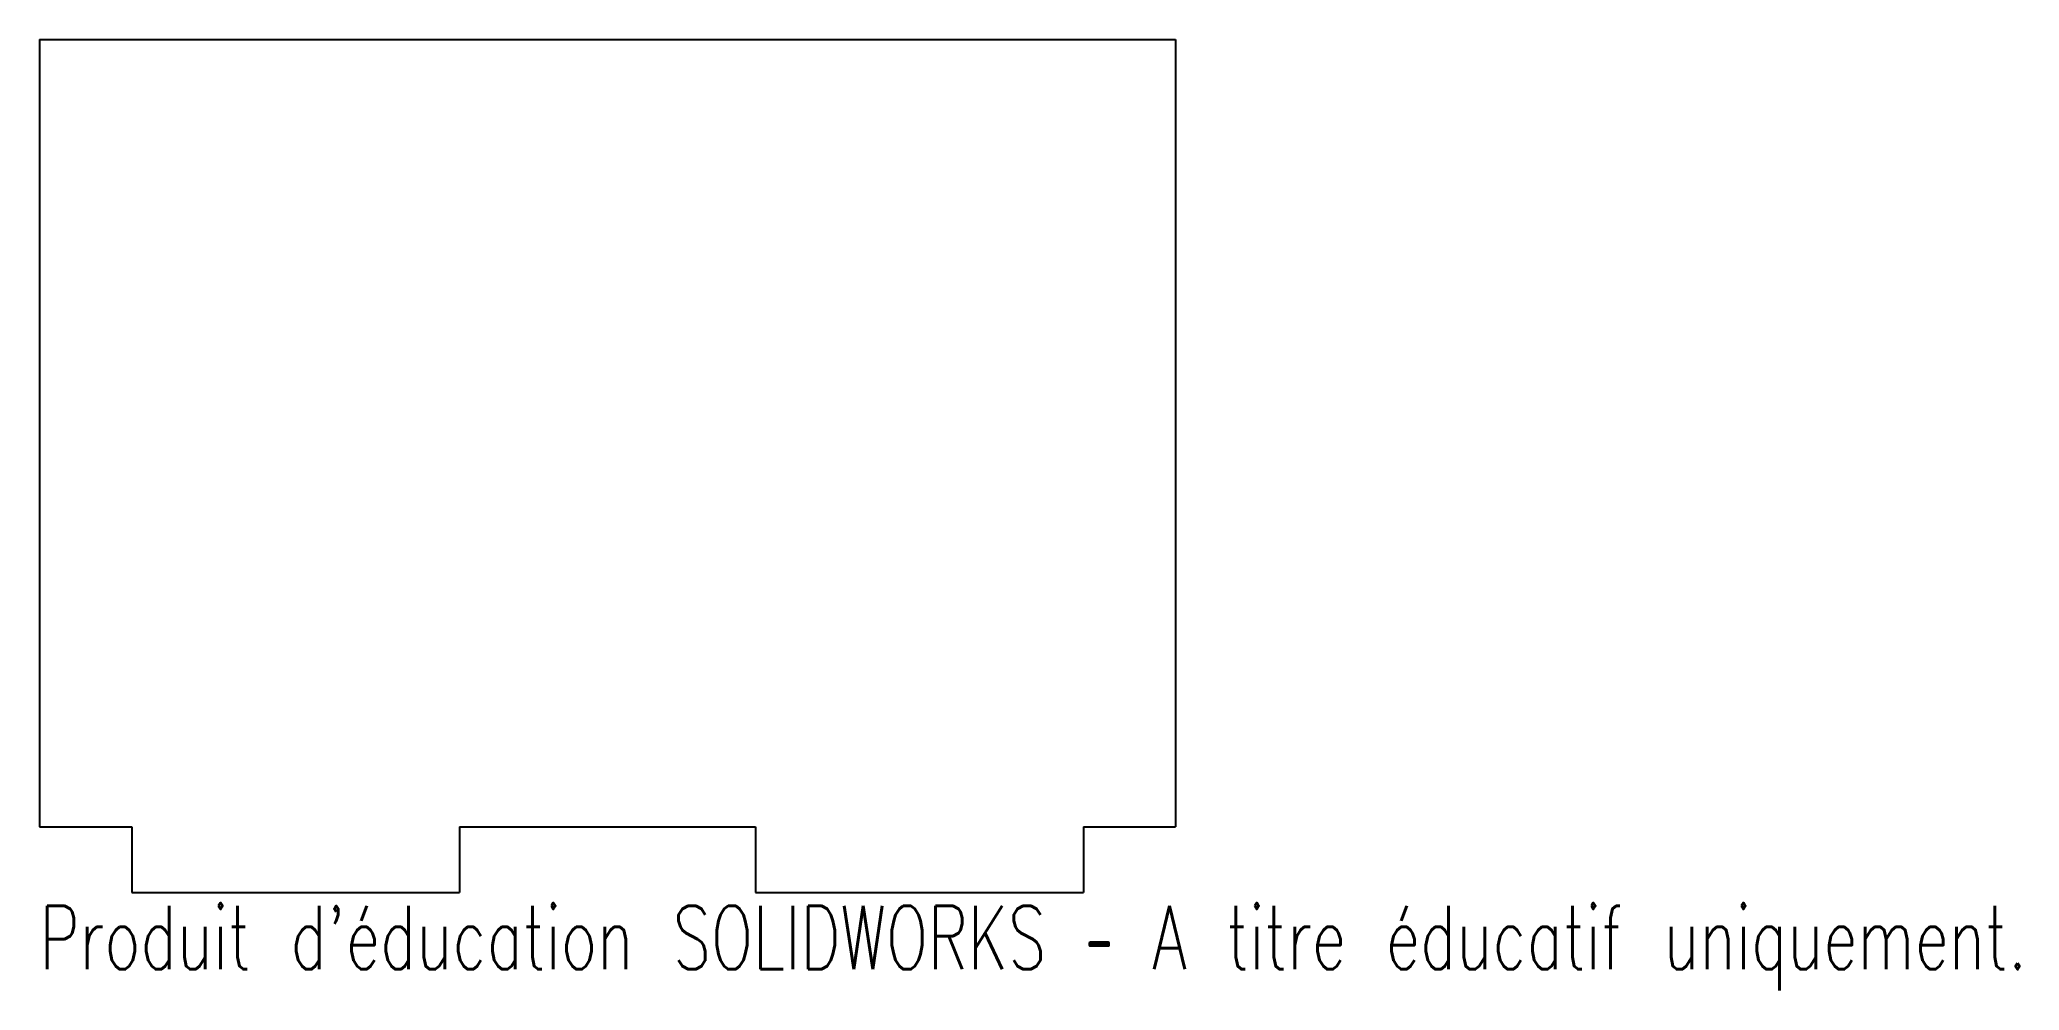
# Model space of a CAD drawing. Header units: millimetres. Extents: x -27 to 124, y -17 to 56.
import ezdxf

# ---------------------------------------------------------------- set-up
doc = ezdxf.new("R2010")
doc.units = ezdxf.units.MM
doc.styles.add('SLDTEXTSTYLE0', font='TXT', dxfattribs={"width": 0.7, "bigfont": 'bigfont'})

msp = doc.modelspace()

# ---------------------------------------------------------------- linework, layer by layer
at = {"color": 7, "linetype": 'Continuous', "lineweight": 25}
for p, q in [((-26.51, 55.77), (-26.51, -4.23)), ((-26.51, 55.77), (59.99, 55.77)), ((59.99, 55.77), (59.99, -4.23)), ((-26.51, -4.23), (-19.5, -4.23)), ((-19.5, -4.23), (-19.5, -9.23)), ((5.48, -4.23), (28, -4.23)), ((5.48, -4.23), (5.48, -9.23)), ((28, -4.23), (28, -9.23)), ((52.98, -4.23), (59.99, -4.23)), ((52.98, -4.23), (52.98, -9.23)), ((-19.5, -9.23), (5.48, -9.23)), ((28, -9.23), (52.98, -9.23))]:
    msp.add_line(p, q, dxfattribs=at)

# ---------------------------------------------------------------- texts
at = {"color": 7, "linetype": 'Continuous', "insert": (-26.51, -10.25), "char_height": 4.8336, "attachment_point": 1, "style": 'SLDTEXTSTYLE0'}
msp.add_mtext("Produit d'éducation SOLIDWORKS – A titre éducatif uniquement.", dxfattribs=at)

doc.saveas('drawing.dxf')
